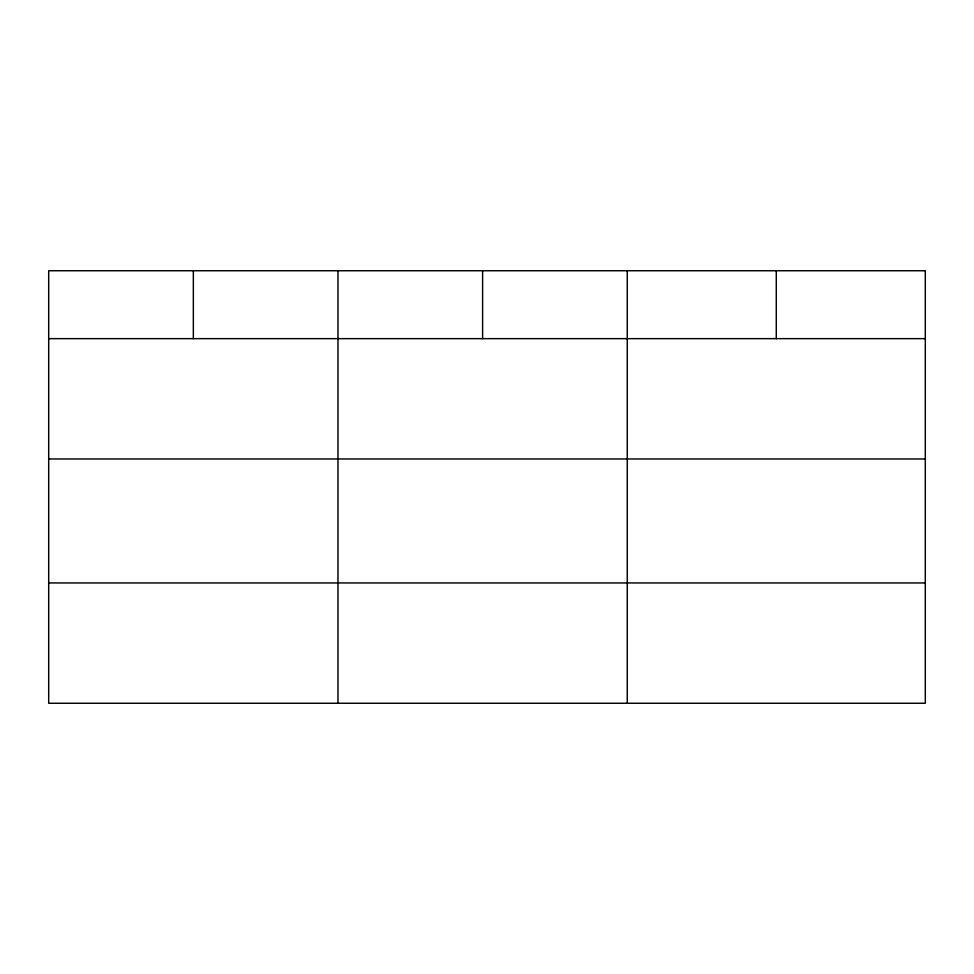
<?xml version="1.0" encoding="UTF-8"?>
<svg xmlns="http://www.w3.org/2000/svg" width="974" height="974" viewBox="0 0 974 974"><rect width="100%" height="100%" fill="white"/><g stroke="black" fill="none" stroke-linecap="round" stroke-linejoin="round"><path stroke-width="1.46" d="M48.7 338.648L925.3 338.648M48.7 458.973L925.3 458.973M48.7 582.939L925.3 582.939M776.278 270.748L776.278 338.648M627.256 270.748L627.256 703.252M482.617 270.748L482.617 338.648M337.978 270.748L337.978 703.252M193.339 270.748L193.339 338.648M925.3 270.748L48.7 270.748L48.7 703.252L925.3 703.252L925.3 270.748"/></g></svg>
